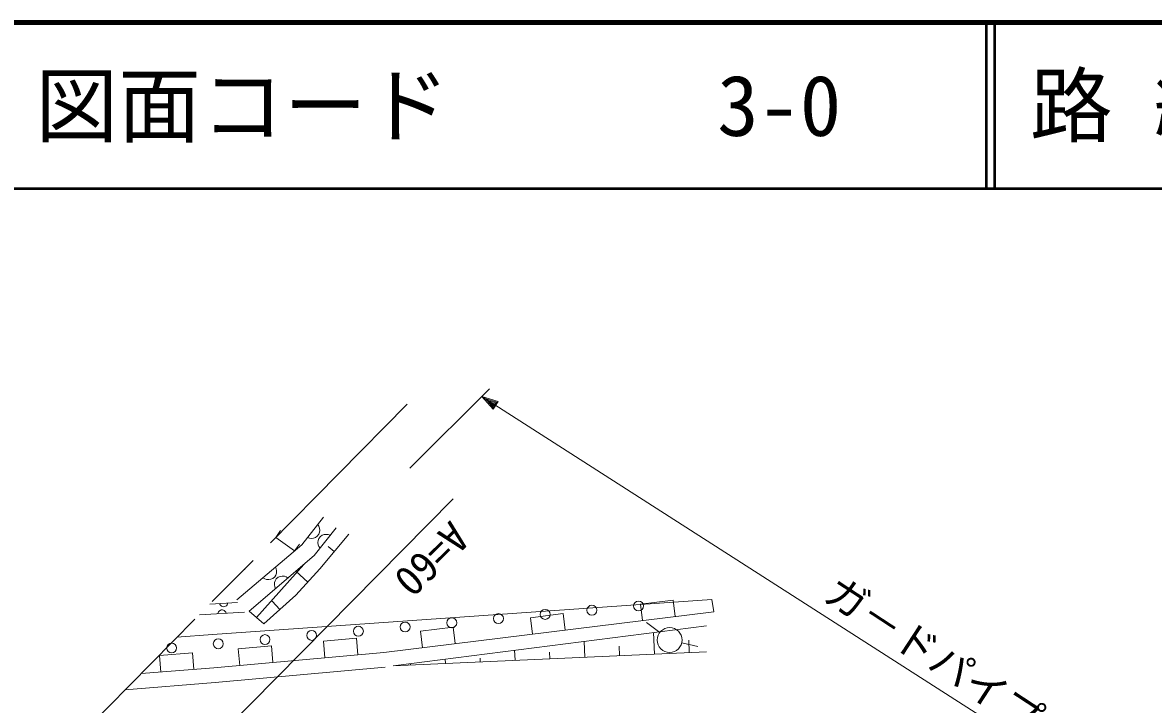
# Model space of a CAD drawing. Units: millimetres, scale not verified. Extents: x 40000 to 680000, y 20000 to 380000.
# Drawn here: x 119616 to 187835, y 338884 to 380000 of the extents above; entities that cross this region are included whole.
import ezdxf
from ezdxf.enums import TextEntityAlignment as Align

# ---------------------------------------------------------------- set-up
doc = ezdxf.new("R2010")
doc.units = ezdxf.units.MM
doc.header["$LTSCALE"] = 1000
doc.linetypes.add('CHAIN', pattern=[18.5, 12, -1.5, 3.5, -1.5])
for name, color, linetype, lineweight in [('M-BGD', 7, 'Continuous', 13), ('M-BMK', 2, 'CHAIN', 13), ('M-STR-HTXT', 7, 'Continuous', 13), ('M-TTL', 2, 'Continuous', 140), ('M-TTL-LINE', 7, 'Continuous', 50)]:
    doc.layers.add(name, color=color, linetype=linetype, lineweight=lineweight)
doc.layers.add('M-TTL-TXT', color=7, linetype='Continuous')
doc.styles.add('ＭＳ ゴシック', font='')
doc.styles.get('ＭＳ ゴシック').set_extended_font_data('MS Gothic')

msp = doc.modelspace()

# ---------------------------------------------------------------- linework, layer by layer
at = {"layer": 'M-BGD'}
for p, q in [((136452, 348509), (137767, 350177)), ((134889, 348956), (135182, 349361)), ((138525, 349522), (137211, 347856)), ((137488, 349630), (137419, 349736)), ((137530, 349521), (137488, 349630)), ((137546, 349380), (137530, 349521)), ((137532, 349265), (137546, 349380)), ((134889, 348956), (136025, 348136)), ((136800, 348950), (136919, 348907)), ((136919, 348907), (137034, 348893)), ((137034, 348893), (137175, 348909)), ((137175, 348909), (137284, 348951)), ((137284, 348951), (137390, 349020)), ((137390, 349020), (137489, 349146)), ((137446, 348767), (137431, 348651)), ((137431, 348651), (137448, 348511)), ((137489, 348886), (137446, 348767)), ((137489, 349146), (137532, 349265)), ((137588, 349012), (137489, 348886)), ((139290, 349159), (137549, 347058)), ((137694, 349081), (137588, 349012)), ((137803, 349122), (137694, 349081)), ((137943, 349139), (137803, 349122)), ((138059, 349124), (137943, 349139)), ((138178, 349081), (138059, 349124)), ((132537, 345182), (136452, 348509)), ((136025, 348136), (136318, 348541)), ((137448, 348511), (137489, 348402)), ((137489, 348402), (137559, 348296)), ((138420, 348109), (138053, 348412)), ((137211, 347856), (133294, 344506)), ((133726, 344120), (136582, 347318)), ((133027, 347045), (132944, 346988)), ((133016, 347061), (133027, 347045)), ((134706, 346474), (134827, 346577)), ((134827, 346577), (134893, 346685)), ((134923, 347052), (134876, 347169)), ((134893, 346685), (134930, 346796)), ((135040, 346552), (134919, 346448)), ((134942, 346937), (134923, 347052)), ((134930, 346796), (134942, 346937)), ((135158, 346600), (135040, 346552)), ((135273, 346619), (135158, 346600)), ((135414, 346608), (135273, 346619)), ((135524, 346571), (135414, 346608)), ((135633, 346506), (135524, 346571)), ((137549, 347058), (136091, 345467)), ((136820, 346262), (136109, 346914)), ((134114, 346522), (134222, 346456)), ((134222, 346456), (134332, 346419)), ((134332, 346419), (134473, 346407)), ((134473, 346407), (134588, 346426)), ((134588, 346426), (134706, 346474)), ((134817, 346229), (134806, 346088)), ((134806, 346088), (134825, 345973)), ((134854, 346340), (134817, 346229)), ((134825, 345973), (134873, 345856)), ((134919, 346448), (134854, 346340)), ((131082, 343106), (161202, 345209)), ((136091, 345467), (134159, 343734)), ((161202, 345209), (161320, 344466)), ((130913, 344934), (132584, 345037)), ((131485, 344522), (131437, 344469)), ((131533, 344554), (131485, 344522)), ((131499, 344970), (131522, 344911)), ((131522, 344911), (131555, 344863)), ((131591, 344578), (131533, 344554)), ((131555, 344863), (131608, 344816)), ((131671, 344582), (131591, 344578)), ((131608, 344816), (131660, 344790)), ((131660, 344790), (131721, 344773)), ((131732, 344566), (131671, 344582)), ((131721, 344773), (131801, 344778)), ((131784, 344539), (131732, 344566)), ((131837, 344492), (131784, 344539)), ((131801, 344778), (131860, 344802)), ((131860, 344802), (131908, 344835)), ((131908, 344835), (131955, 344888)), ((131955, 344888), (131981, 344940)), ((131981, 344940), (131998, 345001)), ((134159, 343734), (133294, 344506)), ((135125, 344600), (134677, 345100)), ((158872, 345172), (156887, 344928)), ((156887, 344928), (157009, 343935)), ((158994, 344180), (158872, 345172)), ((133009, 344449), (130278, 344292)), ((131410, 344417), (131394, 344356)), ((131437, 344469), (131410, 344417)), ((131870, 344444), (131837, 344492)), ((131893, 344385), (131870, 344444)), ((161320, 344466), (141409, 342016)), ((152235, 344356), (150250, 344112)), ((150250, 344112), (150372, 343119)), ((152357, 343363), (152235, 344356)), ((158055, 343223), (157262, 343832)), ((141968, 341218), (160877, 343622)), ((145598, 343539), (143613, 343295)), ((143613, 343295), (143735, 342303)), ((145720, 342547), (145598, 343539)), ((157731, 341921), (157673, 343215)), ((128930, 342928), (131082, 343106)), ((139751, 342871), (137759, 342692)), ((137759, 342692), (137848, 341696)), ((139840, 341875), (139751, 342871)), ((153527, 341733), (153485, 342682)), ((159381, 342601), (160357, 342382)), ((159832, 342014), (159800, 342748)), ((129874, 341994), (127880, 341832)), ((127880, 341832), (127961, 340835)), ((129955, 340997), (129874, 341994)), ((141409, 342016), (131152, 341095)), ((141409, 342016), (131152, 341095)), ((134622, 342411), (132630, 342231)), ((132630, 342231), (132720, 341235)), ((134712, 341415), (134622, 342411)), ((160883, 342061), (141968, 341218)), ((149324, 341546), (149297, 342150)), ((151426, 341640), (151408, 342028)), ((155629, 341827), (155604, 342388)), ((131152, 341095), (126764, 340738)), ((131152, 341095), (126764, 340738)), ((141489, 341120), (131225, 340197)), ((143019, 341265), (143017, 341308)), ((145121, 341359), (145109, 341618)), ((147222, 341453), (147213, 341668)), ((131225, 340197), (125793, 339756))]:
    msp.add_line(p, q, dxfattribs=at)
for centre, radius in [((151142, 344311), 300), ((153959, 344564), 300), ((156776, 344818), 300), ((142691, 343552), 300), ((145508, 343805), 300), ((148325, 344058), 300), ((137056, 343045), 300), ((139874, 343298), 300), ((158650, 342765), 750), ((128605, 342286), 300), ((131422, 342539), 300), ((134239, 342792), 300)]:
    msp.add_circle(centre, radius, dxfattribs=at)
at = {"layer": 'M-BMK'}
msp.add_line((121567, 335481), (142824, 356981), dxfattribs=at)
at = {"layer": 'M-STR-HTXT'}
for p, q in [((142974, 353123), (147780, 357918)), ((147319, 357458), (203667, 321391)), ((147319, 357458), (148312, 357154)), ((148010, 356683), (147319, 357458)), ((147555, 357307), (148235, 357108)), ((148020, 356772), (147555, 357307)), ((147690, 357220), (148159, 357063)), ((148029, 356861), (147690, 357220)), ((147892, 357091), (148082, 357017)), ((148039, 356949), (147892, 357091)), ((148312, 357154), (148010, 356683)), ((148235, 357108), (148020, 356772)), ((148159, 357063), (148029, 356861)), ((148082, 357017), (148039, 356949)), ((125116, 330565), (145589, 351271))]:
    msp.add_line(p, q, dxfattribs=at)
at = {"layer": 'M-TTL'}
msp.add_line((680000, 380000), (40000, 380000), dxfattribs=at)
at = {"layer": 'M-TTL-LINE'}
for p, q in [((177750, 380000), (177750, 370000)), ((178250, 380000), (178250, 370000)), ((40000, 370000), (680000, 370000))]:
    msp.add_line(p, q, dxfattribs=at)

# ---------------------------------------------------------------- texts
at = {"layer": 'M-STR-HTXT', "style": 'ＭＳ ゴシック'}
for s, rotation, p in [('A=60', 224.5, (145056, 350425)), ('ガ－ドパイプ\u3000L=74.8', 326.8, (167529, 344775))]:
    msp.add_text(s, height=1833, rotation=rotation, dxfattribs=at).set_placement(p, align=Align.BOTTOM_LEFT)
at = {"layer": 'M-TTL-TXT', "style": 'ＭＳ ゴシック'}
for s, p in [('路 線 名', (180380, 375000)), ('図面コード', (120380, 375000)), ('3-0', (161521, 375000))]:
    msp.add_text(s, height=3666, dxfattribs=at).set_placement(p, align=Align.MIDDLE_LEFT)

doc.saveas('drawing.dxf')
